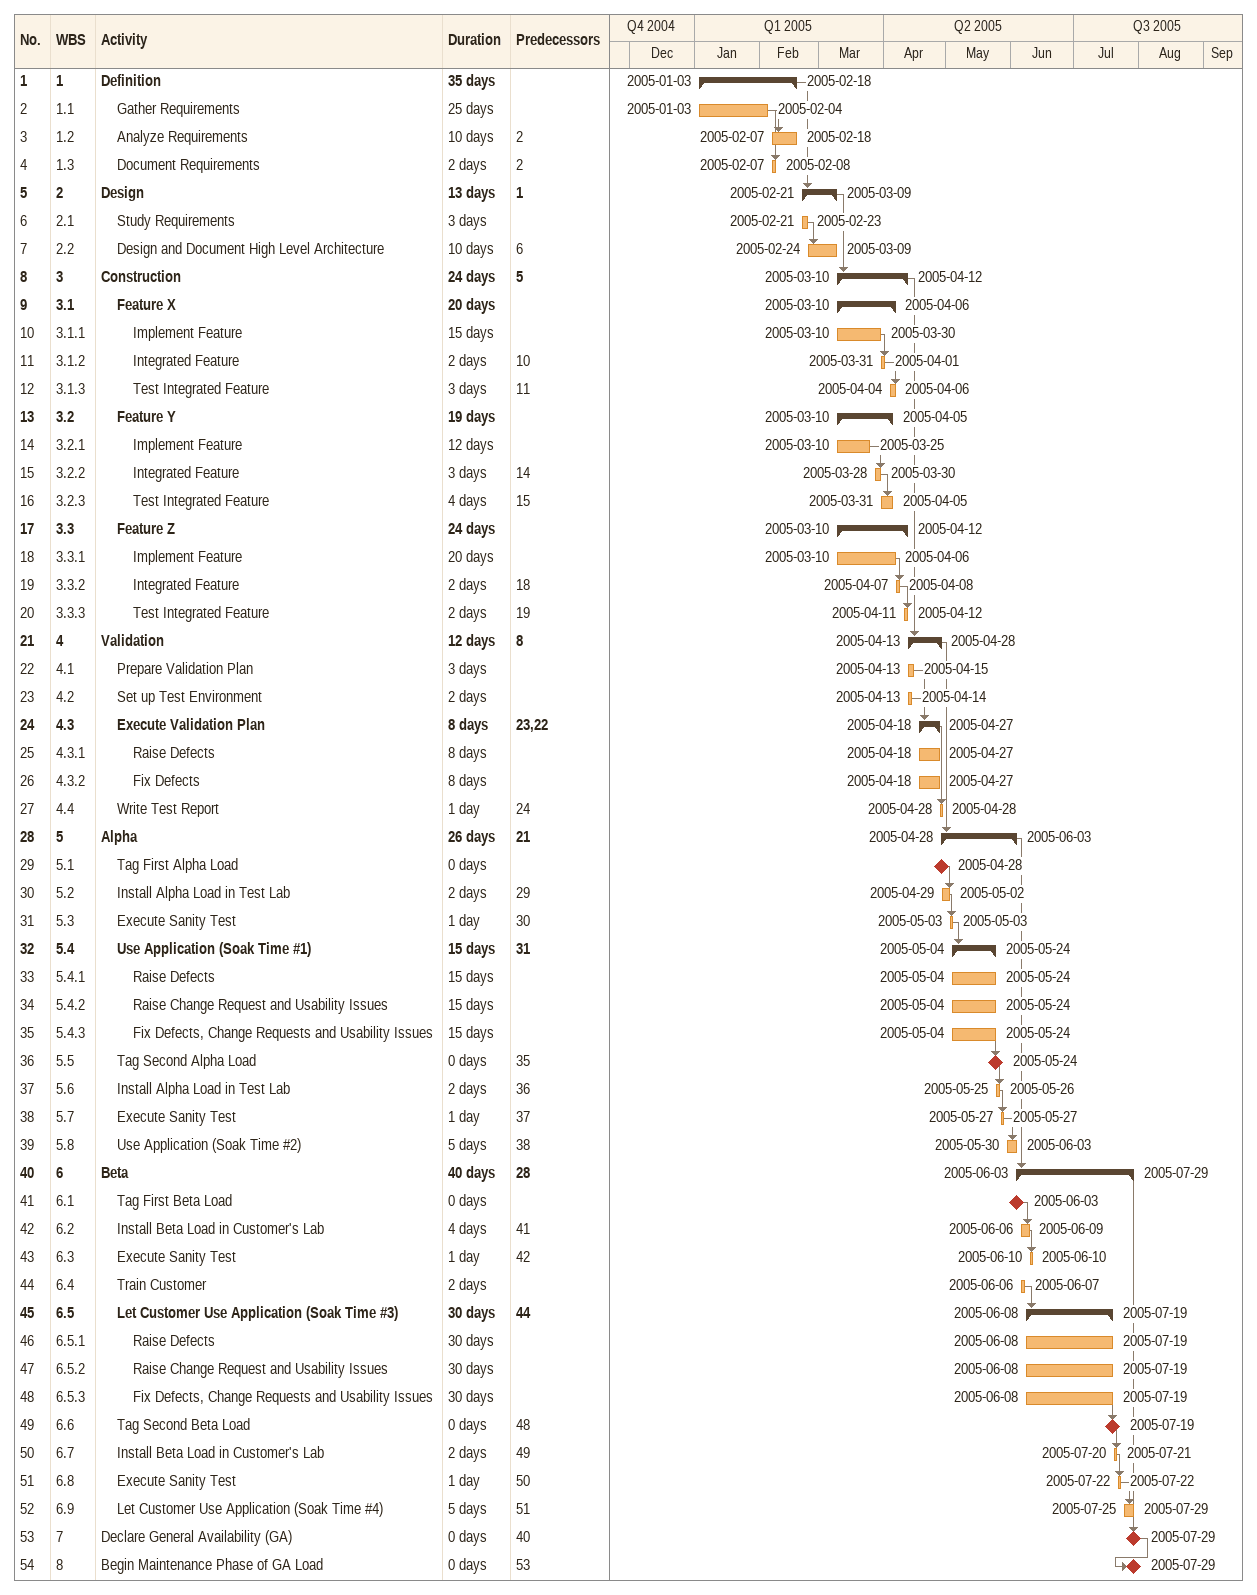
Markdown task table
| ID | WBS | Task | Duration | Start | Finish | Predecessors |
|---|---|---|---|---|---|---|
| 1 | 1 | **Definition** | 35d | 2005-01-03 | 2005-02-18 |  |
| 2 | 1.1 | Gather Requirements | 25d | 2005-01-03 | 2005-02-04 |  |
| 3 | 1.2 | Analyze Requirements | 10d | 2005-02-07 | 2005-02-18 | 2 |
| 4 | 1.3 | Document Requirements | 2d | 2005-02-07 | 2005-02-08 | 2 |
| 5 | 2 | **Design** | 13d | 2005-02-21 | 2005-03-09 | 1 |
| 6 | 2.1 | Study Requirements | 3d | 2005-02-21 | 2005-02-23 |  |
| 7 | 2.2 | Design and Document High Level Architecture | 10d | 2005-02-24 | 2005-03-09 | 6 |
| 8 | 3 | **Construction** | 24d | 2005-03-10 | 2005-04-12 | 5 |
| 9 | 3.1 | **Feature X** | 20d | 2005-03-10 | 2005-04-06 |  |
| 10 | 3.1.1 | Implement Feature | 15d | 2005-03-10 | 2005-03-30 |  |
| 11 | 3.1.2 | Integrated Feature | 2d | 2005-03-31 | 2005-04-01 | 10 |
| 12 | 3.1.3 | Test Integrated Feature | 3d | 2005-04-04 | 2005-04-06 | 11 |
| 13 | 3.2 | **Feature Y** | 19d | 2005-03-10 | 2005-04-05 |  |
| 14 | 3.2.1 | Implement Feature | 12d | 2005-03-10 | 2005-03-25 |  |
| 15 | 3.2.2 | Integrated Feature | 3d | 2005-03-28 | 2005-03-30 | 14 |
| 16 | 3.2.3 | Test Integrated Feature | 4d | 2005-03-31 | 2005-04-05 | 15 |
| 17 | 3.3 | **Feature Z** | 24d | 2005-03-10 | 2005-04-12 |  |
| 18 | 3.3.1 | Implement Feature | 20d | 2005-03-10 | 2005-04-06 |  |
| 19 | 3.3.2 | Integrated Feature | 2d | 2005-04-07 | 2005-04-08 | 18 |
| 20 | 3.3.3 | Test Integrated Feature | 2d | 2005-04-11 | 2005-04-12 | 19 |
| 21 | 4 | **Validation** | 12d | 2005-04-13 | 2005-04-28 | 8 |
| 22 | 4.1 | Prepare Validation Plan | 3d | 2005-04-13 | 2005-04-15 |  |
| 23 | 4.2 | Set up Test Environment | 2d | 2005-04-13 | 2005-04-14 |  |
| 24 | 4.3 | **Execute Validation Plan** | 8d | 2005-04-18 | 2005-04-27 | 23, 22 |
| 25 | 4.3.1 | Raise Defects | 8d | 2005-04-18 | 2005-04-27 |  |
| 26 | 4.3.2 | Fix Defects | 8d | 2005-04-18 | 2005-04-27 |  |
| 27 | 4.4 | Write Test Report | 1d | 2005-04-28 | 2005-04-28 | 24 |
| 28 | 5 | **Alpha** | 26d | 2005-04-28 | 2005-06-03 | 21 |
| 29 | 5.1 | Tag First Alpha Load | 0d | 2005-04-28 | 2005-04-28 |  |
| 30 | 5.2 | Install Alpha Load in Test Lab | 2d | 2005-04-29 | 2005-05-02 | 29 |
| 31 | 5.3 | Execute Sanity Test | 1d | 2005-05-03 | 2005-05-03 | 30 |
| 32 | 5.4 | **Use Application (Soak Time #1)** | 15d | 2005-05-04 | 2005-05-24 | 31 |
| 33 | 5.4.1 | Raise Defects | 15d | 2005-05-04 | 2005-05-24 |  |
| 34 | 5.4.2 | Raise Change Request and Usability Issues | 15d | 2005-05-04 | 2005-05-24 |  |
| 35 | 5.4.3 | Fix Defects, Change Requests and Usability Issues | 15d | 2005-05-04 | 2005-05-24 |  |
| 36 | 5.5 | Tag Second Alpha Load | 0d | 2005-05-24 | 2005-05-24 | 35 |
| 37 | 5.6 | Install Alpha Load in Test Lab | 2d | 2005-05-25 | 2005-05-26 | 36 |
| 38 | 5.7 | Execute Sanity Test | 1d | 2005-05-27 | 2005-05-27 | 37 |
| 39 | 5.8 | Use Application (Soak Time #2) | 5d | 2005-05-30 | 2005-06-03 | 38 |
| 40 | 6 | **Beta** | 40d | 2005-06-03 | 2005-07-29 | 28 |
| 41 | 6.1 | Tag First Beta Load | 0d | 2005-06-03 | 2005-06-03 |  |
| 42 | 6.2 | Install Beta Load in Customer's Lab | 4d | 2005-06-06 | 2005-06-09 | 41 |
| 43 | 6.3 | Execute Sanity Test | 1d | 2005-06-10 | 2005-06-10 | 42 |
| 44 | 6.4 | Train Customer | 2d | 2005-06-06 | 2005-06-07 |  |
| 45 | 6.5 | **Let Customer Use Application (Soak Time #3)** | 30d | 2005-06-08 | 2005-07-19 | 44 |
| 46 | 6.5.1 | Raise Defects | 30d | 2005-06-08 | 2005-07-19 |  |
| 47 | 6.5.2 | Raise Change Request and Usability Issues | 30d | 2005-06-08 | 2005-07-19 |  |
| 48 | 6.5.3 | Fix Defects, Change Requests and Usability Issues | 30d | 2005-06-08 | 2005-07-19 |  |
| 49 | 6.6 | Tag Second Beta Load | 0d | 2005-07-19 | 2005-07-19 | 48 |
| 50 | 6.7 | Install Beta Load in Customer's Lab | 2d | 2005-07-20 | 2005-07-21 | 49 |
| 51 | 6.8 | Execute Sanity Test | 1d | 2005-07-22 | 2005-07-22 | 50 |
| 52 | 6.9 | Let Customer Use Application (Soak Time #4) | 5d | 2005-07-25 | 2005-07-29 | 51 |
| 53 | 7 | Declare General Availability (GA) | 0d | 2005-07-29 | 2005-07-29 | 40 |
| 54 | 8 | Begin Maintenance Phase of GA Load | 0d | 2005-07-29 | 2005-07-29 | 53 |
